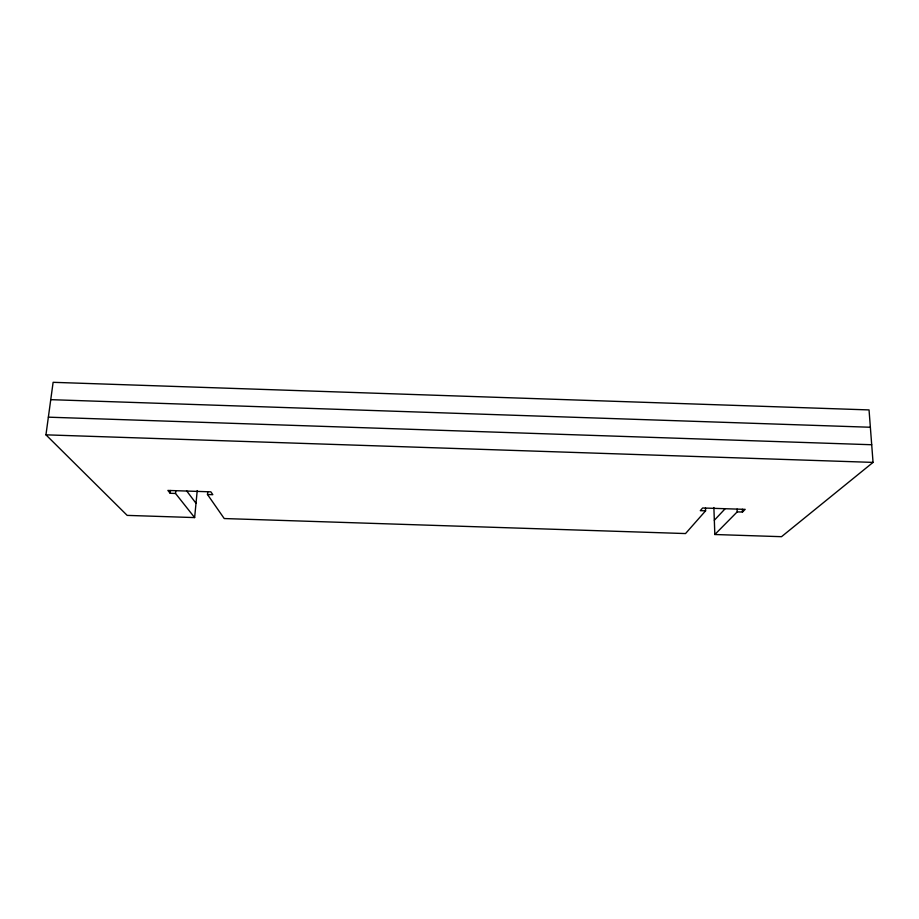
<?xml version="1.0" encoding="UTF-8"?>
<svg xmlns="http://www.w3.org/2000/svg" width="919" height="919" viewBox="0 0 919 919"><rect width="100%" height="100%" fill="white"/><g stroke="black" fill="none" stroke-linecap="round" stroke-linejoin="round"><path stroke-width="1.38" d="M705.493 508.058L705.585 510.838L685.528 533.56L224.225 518.546L207.487 494.502L207.751 491.722M713.879 507.518L714.833 534.513L781.518 536.685L873.05 462.395L869.041 409.92L53.118 382.315L45.95 434.836L127.178 515.387L194.633 517.581L197.229 490.574M194.633 517.581L175.529 493.457L175.816 490.677M175.529 493.457L170.199 493.285L170.486 490.505M714.327 520.257L724.976 508.931M714.833 534.513L737.21 511.872L737.095 509.092M737.21 511.872L742.483 512.044L745.171 509.367L702.633 507.977L700.312 510.665L705.585 510.838M50.752 399.662L870.362 427.255M48.362 417.169L871.706 444.739M45.95 434.836L873.05 462.395M207.487 494.502L212.817 494.686L210.876 491.837L167.89 490.436L170.199 493.285M186.546 490.735L196.011 503.313M742.368 509.264L742.483 512.044"/></g></svg>
